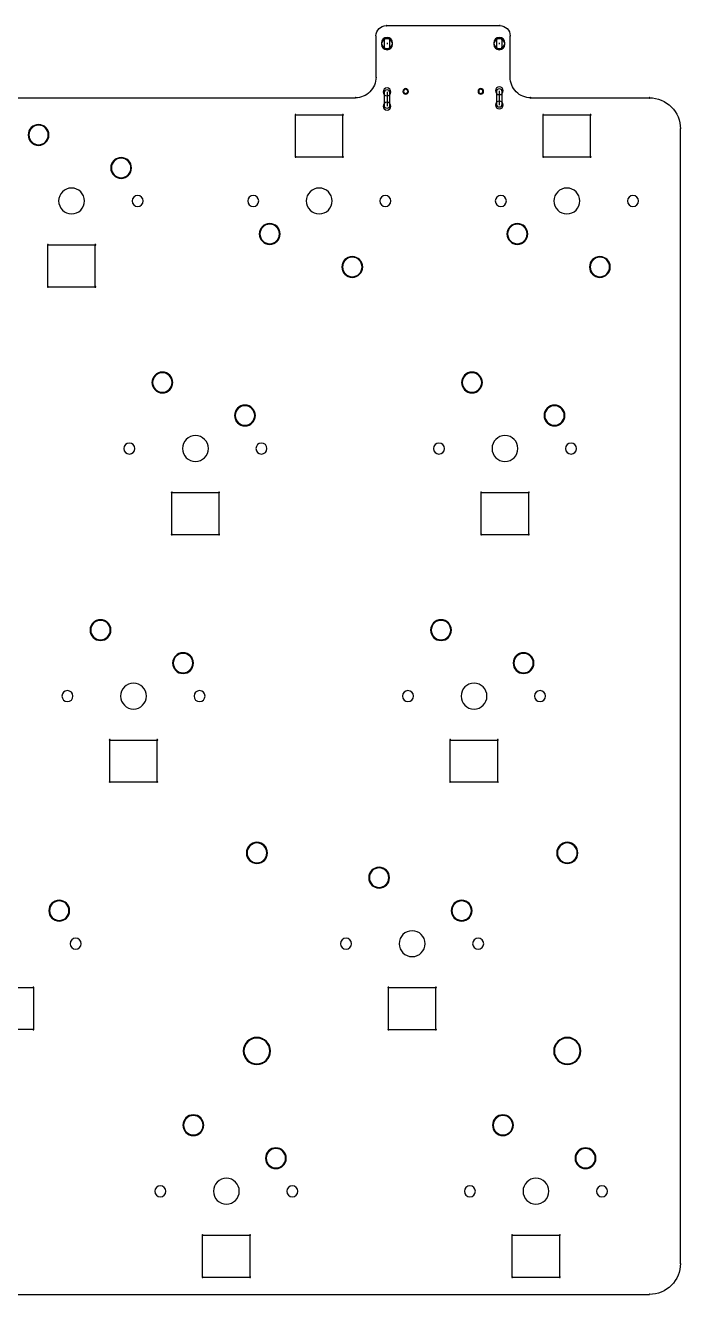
# Model space of a CAD drawing. Header units: millimetres. Extents: x 590 to 893, y 793 to 891.
# Drawn here: x 842.7 to 893.1, y 793.4 to 891.1 of the extents above; entities that cross this region are included whole.
import ezdxf

# ---------------------------------------------------------------- set-up
doc = ezdxf.new("R2010")
doc.units = ezdxf.units.MM
doc.layers.get('0').update_dxf_attribs({"linetype": 'CONTINUOUS'})

msp = doc.modelspace()

# ---------------------------------------------------------------- linework, layer by layer
for p, q in [((870.429, 891.096), (879.161, 891.096)), ((869.636, 887.127), (869.636, 890.302)), ((870.482, 889.763), (870.482, 889.663)), ((879.118, 889.763), (879.118, 889.663)), ((879.954, 887.127), (879.954, 890.302)), ((870.482, 885.993), (870.482, 884.893)), ((879.12, 886.083), (879.12, 884.983)), ((747.795, 885.539), (868.048, 885.539)), ((881.542, 885.539), (890.67, 885.539)), ((863.444, 884.224), (867.096, 884.224)), ((863.444, 880.998), (863.444, 884.224)), ((867.096, 880.998), (867.096, 884.224)), ((882.494, 880.998), (882.494, 884.224)), ((882.494, 884.224), (886.146, 884.224)), ((886.146, 880.998), (886.146, 884.224)), ((893.051, 795.845), (893.051, 883.158)), ((863.444, 880.998), (867.096, 880.998)), ((882.494, 880.998), (886.146, 880.998)), ((844.394, 874.224), (848.046, 874.224)), ((844.394, 870.998), (844.394, 874.224)), ((848.046, 870.998), (848.046, 874.224)), ((844.394, 870.998), (848.046, 870.998)), ((853.919, 855.174), (857.571, 855.174)), ((853.919, 851.948), (853.919, 855.174)), ((857.571, 851.948), (857.571, 855.174)), ((877.731, 851.948), (877.731, 855.174)), ((877.731, 855.174), (881.384, 855.174)), ((881.384, 851.948), (881.384, 855.174)), ((853.919, 851.948), (857.571, 851.948)), ((877.731, 851.948), (881.384, 851.948)), ((849.156, 836.124), (852.809, 836.124)), ((849.156, 832.898), (849.156, 836.124)), ((852.809, 832.898), (852.809, 836.124)), ((875.35, 832.898), (875.35, 836.124)), ((875.35, 836.124), (879.003, 836.124)), ((879.003, 832.898), (879.003, 836.124)), ((849.156, 832.898), (852.809, 832.898)), ((875.35, 832.898), (879.003, 832.898)), ((870.588, 813.848), (870.588, 817.074)), ((870.588, 817.074), (874.24, 817.074)), ((874.24, 813.848), (874.24, 817.074)), ((870.588, 813.848), (874.24, 813.848)), ((856.3, 794.798), (856.3, 798.024)), ((856.3, 798.024), (859.953, 798.024)), ((859.953, 794.798), (859.953, 798.024)), ((880.113, 798.024), (883.765, 798.024)), ((880.113, 794.798), (880.113, 798.024)), ((883.765, 794.798), (883.765, 798.024)), ((856.3, 794.798), (859.953, 794.798)), ((880.113, 794.798), (883.765, 794.798)), ((592.219, 793.464), (890.67, 793.464))]:
    msp.add_line(p, q)
for points in [[(870.257, 889.488, 1), (870.707, 889.488), (870.707, 889.938, 1), (870.257, 889.938)], [(879.343, 889.938, 1), (878.893, 889.938), (878.893, 889.488, 1), (879.343, 889.488)], [(870.257, 884.968, 1), (870.707, 884.968), (870.707, 885.918, 1), (870.257, 885.918)], [(878.895, 886.008), (878.895, 885.058, 1), (879.345, 885.058), (879.345, 886.008, 1)]]:
    msp.add_lwpolyline(points, format="xyb", close=True)
msp.add_lwpolyline([(843.284, 817.074), (843.284, 813.848), (839.631, 813.848), (839.631, 817.074)], close=True)
at = {"extrusion": (0, 0, -1)}
for centre, radius, start, end in [((-870.429, 890.302), 0.794, 0.00002, 89.99998), ((-879.161, 890.302), 0.794, 90.00002, 179.99998), ((-868.048, 887.127), 1.588, 180, 270.00009), ((-881.542, 887.127), 1.588, 269.99991, 360), ((-890.67, 883.158), 2.381, 89.99995, 179.99999), ((-890.67, 795.845), 2.381, 180.00001, 270.00005)]:
    msp.add_arc(centre, radius, start, end, dxfattribs=at)
for centre, radius, start, end in [((870.429, 891.096), 0.0159, 0, 180), ((870.429, 891.096), 0.0159, 0, 180), ((870.429, 891.096), 0.0159, -180, 0), ((870.429, 891.096), 0.0159, -180, 0), ((879.161, 891.096), 0.0159, 0, 180), ((879.161, 891.096), 0.0159, 0, 180), ((879.161, 891.096), 0.0159, -180, 0), ((879.161, 891.096), 0.0159, -180, 0), ((869.636, 890.302), 0.0159, 0, 180), ((869.636, 890.302), 0.0159, 0, 180), ((869.636, 890.302), 0.0159, -180, 0), ((869.636, 890.302), 0.0159, -180, 0), ((870.482, 889.763), 0.426, 0, 180), ((870.482, 889.663), 0.426, 0, 180), ((870.482, 889.763), 0.426, -180, 0), ((879.118, 889.763), 0.426, 0, 180), ((879.118, 889.663), 0.426, 0, 180), ((879.118, 889.763), 0.426, -180, 0), ((879.954, 890.302), 0.0159, 0, 180), ((879.954, 890.302), 0.0159, 0, 180), ((879.954, 890.302), 0.0159, -180, 0), ((879.954, 890.302), 0.0159, -180, 0), ((870.482, 889.663), 0.426, -180, 0), ((879.118, 889.663), 0.426, -180, 0), ((869.636, 887.127), 0.0159, 0, 180), ((869.636, 887.127), 0.0159, 0, 180), ((869.636, 887.127), 0.0159, 180, 360), ((869.636, 887.127), 0.0159, 180, 360), ((879.954, 887.127), 0.0159, 0, 180), ((879.954, 887.127), 0.0159, 0, 180), ((879.954, 887.127), 0.0159, -180, 0), ((879.954, 887.127), 0.0159, -180, 0), ((870.482, 885.993), 0.301, 0, 180), ((870.482, 885.993), 0.301, -180, 0), ((871.916, 886.033), 0.213, 0, 180), ((871.916, 886.033), 0.213, -180, 0), ((871.916, 886.033), 0.162, 0, 180), ((871.916, 886.033), 0.162, -180, 0), ((877.696, 886.033), 0.213, 0, 180), ((877.696, 886.033), 0.213, -180, 0), ((877.696, 886.033), 0.162, 0, 180), ((877.696, 886.033), 0.162, -180, 0), ((879.12, 886.083), 0.301, 0, 180), ((879.12, 886.083), 0.301, -180, 0), ((868.048, 885.539), 0.0159, 0, 180), ((868.048, 885.539), 0.0159, 0, 180), ((868.048, 885.539), 0.0159, -180, 0), ((868.048, 885.539), 0.0159, -180, 0), ((870.482, 884.893), 0.301, 0, 180), ((870.482, 884.893), 0.301, -180, 0), ((879.12, 884.983), 0.301, 0, 180), ((879.12, 884.983), 0.301, -180, 0), ((881.542, 885.539), 0.0222, 0, 180), ((881.542, 885.539), 0.0222, -180, 0), ((881.542, 885.539), 0.0159, 0, 180), ((881.542, 885.539), 0.0159, 180, 360), ((890.67, 885.539), 0.0222, 0, 180), ((890.67, 885.539), 0.0222, 180, 360), ((890.67, 885.539), 0.0159, 0, 180), ((890.67, 885.539), 0.0159, -180, 0), ((863.444, 884.224), 0.0375, 0, 180), ((863.444, 884.224), 0.0375, 0, 180), ((863.444, 884.224), 0.0375, -180, 0), ((863.444, 884.224), 0.0375, -180, 0), ((867.096, 884.224), 0.0375, 0, 180), ((867.096, 884.224), 0.0375, 0, 180), ((867.096, 884.224), 0.0375, -180, 0), ((867.096, 884.224), 0.0375, -180, 0), ((882.494, 884.224), 0.0375, 0, 180), ((882.494, 884.224), 0.0375, 0, 180), ((882.494, 884.224), 0.0375, -180, 0), ((882.494, 884.224), 0.0375, -180, 0), ((886.146, 884.224), 0.0375, 0, 180), ((886.146, 884.224), 0.0375, 0, 180), ((886.146, 884.224), 0.0375, -180, 0), ((886.146, 884.224), 0.0375, -180, 0), ((843.68, 882.682), 0.801, 0, 180), ((843.68, 882.682), 0.75, 0, 180), ((893.051, 883.158), 0.0159, 0, 180), ((893.051, 883.158), 0.0159, 0, 180), ((893.051, 883.158), 0.0159, -180, 0), ((893.051, 883.158), 0.0159, -180, 0), ((843.68, 882.682), 0.801, -180, 0), ((843.68, 882.682), 0.75, -180, 0), ((850.03, 880.142), 0.801, 0, 180), ((863.444, 880.998), 0.0375, 0, 180), ((863.444, 880.998), 0.0375, 0, 180), ((863.444, 880.998), 0.0375, -180, 0), ((863.444, 880.998), 0.0375, -180, 0), ((867.096, 880.998), 0.0375, 0, 180), ((867.096, 880.998), 0.0375, 0, 180), ((867.096, 880.998), 0.0375, -180, 0), ((867.096, 880.998), 0.0375, -180, 0), ((882.494, 880.998), 0.0375, 0, 180), ((882.494, 880.998), 0.0375, 0, 180), ((882.494, 880.998), 0.0375, -180, 0), ((882.494, 880.998), 0.0375, -180, 0), ((886.146, 880.998), 0.0375, 0, 180), ((886.146, 880.998), 0.0375, 0, 180), ((886.146, 880.998), 0.0375, -180, 0), ((886.146, 880.998), 0.0375, -180, 0), ((850.03, 880.142), 0.801, -180, 0), ((850.03, 880.142), 0.75, 0, 180), ((850.03, 880.142), 0.75, -180, 0), ((846.22, 877.602), 0.995, 0, 180), ((846.22, 877.602), 0.995, 0, 180), ((851.3, 877.602), 0.425, 0, 180), ((851.3, 877.602), 0.425, 0, 180), ((860.19, 877.602), 0.425, 0, 180), ((860.19, 877.602), 0.425, 0, 180), ((865.27, 877.602), 0.995, 0, 180), ((865.27, 877.602), 0.995, 0, 180), ((870.35, 877.602), 0.425, 0, 180), ((870.35, 877.602), 0.425, 0, 180), ((879.24, 877.602), 0.425, 0, 180), ((879.24, 877.602), 0.425, 0, 180), ((884.32, 877.602), 0.995, 0, 180), ((884.32, 877.602), 0.995, 0, 180), ((889.4, 877.602), 0.425, 0, 180), ((889.4, 877.602), 0.425, 0, 180), ((846.22, 877.602), 0.995, -180, 0), ((846.22, 877.602), 0.995, -180, 0), ((851.3, 877.602), 0.425, -180, 0), ((851.3, 877.602), 0.425, -180, 0), ((860.19, 877.602), 0.425, -180, 0), ((860.19, 877.602), 0.425, -180, 0), ((865.27, 877.602), 0.995, -180, 0), ((865.27, 877.602), 0.995, -180, 0), ((870.35, 877.602), 0.425, -180, 0), ((870.35, 877.602), 0.425, -180, 0), ((879.24, 877.602), 0.425, -180, 0), ((879.24, 877.602), 0.425, -180, 0), ((884.32, 877.602), 0.995, -180, 0), ((884.32, 877.602), 0.995, -180, 0), ((889.4, 877.602), 0.425, -180, 0), ((889.4, 877.602), 0.425, -180, 0), ((861.46, 875.062), 0.801, 0, 180), ((861.46, 875.062), 0.75, 0, 180), ((880.51, 875.062), 0.801, 0, 180), ((880.51, 875.062), 0.75, 0, 180), ((844.394, 874.224), 0.0375, 0, 180), ((844.394, 874.224), 0.0375, 0, 180), ((844.394, 874.224), 0.0375, -180, 0), ((844.394, 874.224), 0.0375, -180, 0), ((848.046, 874.224), 0.0375, 0, 180), ((848.046, 874.224), 0.0375, 0, 180), ((848.046, 874.224), 0.0375, -180, 0), ((848.046, 874.224), 0.0375, -180, 0), ((861.46, 875.062), 0.801, -180, 0), ((861.46, 875.062), 0.75, -180, 0), ((880.51, 875.062), 0.801, -180, 0), ((880.51, 875.062), 0.75, -180, 0), ((867.81, 872.522), 0.801, 0, 180), ((867.81, 872.522), 0.75, 0, 180), ((886.86, 872.522), 0.801, 0, 180), ((886.86, 872.522), 0.75, 0, 180), ((867.81, 872.522), 0.801, -180, 0), ((867.81, 872.522), 0.75, -180, 0), ((886.86, 872.522), 0.801, -180, 0), ((886.86, 872.522), 0.75, -180, 0), ((844.394, 870.998), 0.0375, 0, 180), ((844.394, 870.998), 0.0375, 0, 180), ((844.394, 870.998), 0.0375, -180, 0), ((844.394, 870.998), 0.0375, -180, 0), ((848.046, 870.998), 0.0375, 0, 180), ((848.046, 870.998), 0.0375, 0, 180), ((848.046, 870.998), 0.0375, -180, 0), ((848.046, 870.998), 0.0375, -180, 0), ((853.205, 863.632), 0.801, 0, 180), ((853.205, 863.632), 0.75, 0, 180), ((877.018, 863.632), 0.801, 0, 180), ((877.018, 863.632), 0.75, 0, 180), ((853.205, 863.632), 0.801, -180, 0), ((853.205, 863.632), 0.75, -180, 0), ((877.018, 863.632), 0.801, -180, 0), ((877.018, 863.632), 0.75, -180, 0), ((859.555, 861.092), 0.801, 0, 180), ((859.555, 861.092), 0.75, 0, 180), ((883.368, 861.092), 0.801, 0, 180), ((883.368, 861.092), 0.75, 0, 180), ((859.555, 861.092), 0.801, -180, 0), ((859.555, 861.092), 0.75, -180, 0), ((883.368, 861.092), 0.801, -180, 0), ((883.368, 861.092), 0.75, -180, 0), ((855.745, 858.552), 0.995, 0, 180), ((855.745, 858.552), 0.995, 0, 180), ((879.558, 858.552), 0.995, 0, 180), ((879.558, 858.552), 0.995, 0, 180), ((850.665, 858.552), 0.425, 0, 180), ((850.665, 858.552), 0.425, 0, 180), ((850.665, 858.552), 0.425, -180, 0), ((850.665, 858.552), 0.425, -180, 0), ((855.745, 858.552), 0.995, -180, 0), ((855.745, 858.552), 0.995, -180, 0), ((860.825, 858.552), 0.425, 0, 180), ((860.825, 858.552), 0.425, 0, 180), ((860.825, 858.552), 0.425, -180, 0), ((860.825, 858.552), 0.425, -180, 0), ((874.478, 858.552), 0.425, 0, 180), ((874.478, 858.552), 0.425, 0, 180), ((874.478, 858.552), 0.425, -180, 0), ((874.478, 858.552), 0.425, -180, 0), ((879.558, 858.552), 0.995, -180, 0), ((879.558, 858.552), 0.995, -180, 0), ((884.638, 858.552), 0.425, 0, 180), ((884.638, 858.552), 0.425, 0, 180), ((884.638, 858.552), 0.425, -180, 0), ((884.638, 858.552), 0.425, -180, 0), ((853.919, 855.174), 0.0375, 0, 180), ((853.919, 855.174), 0.0375, 0, 180), ((853.919, 855.174), 0.0375, -180, 0), ((853.919, 855.174), 0.0375, -180, 0), ((857.571, 855.174), 0.0375, 0, 180), ((857.571, 855.174), 0.0375, 0, 180), ((857.571, 855.174), 0.0375, -180, 0), ((857.571, 855.174), 0.0375, -180, 0), ((877.731, 855.174), 0.0375, 0, 180), ((877.731, 855.174), 0.0375, 0, 180), ((877.731, 855.174), 0.0375, -180, 0), ((877.731, 855.174), 0.0375, -180, 0), ((881.384, 855.174), 0.0375, 0, 180), ((881.384, 855.174), 0.0375, 0, 180), ((881.384, 855.174), 0.0375, -180, 0), ((881.384, 855.174), 0.0375, -180, 0), ((853.919, 851.948), 0.0375, 0, 180), ((853.919, 851.948), 0.0375, 0, 180), ((853.919, 851.948), 0.0375, -180, 0), ((853.919, 851.948), 0.0375, -180, 0), ((857.571, 851.948), 0.0375, 0, 180), ((857.571, 851.948), 0.0375, 0, 180), ((857.571, 851.948), 0.0375, -180, 0), ((857.571, 851.948), 0.0375, -180, 0), ((877.731, 851.948), 0.0375, 0, 180), ((877.731, 851.948), 0.0375, 0, 180), ((877.731, 851.948), 0.0375, -180, 0), ((877.731, 851.948), 0.0375, -180, 0), ((881.384, 851.948), 0.0375, 0, 180), ((881.384, 851.948), 0.0375, 0, 180), ((881.384, 851.948), 0.0375, -180, 0), ((881.384, 851.948), 0.0375, -180, 0), ((848.443, 844.582), 0.801, 0, 180), ((848.443, 844.582), 0.75, 0, 180), ((874.636, 844.582), 0.801, 0, 180), ((874.636, 844.582), 0.75, 0, 180), ((848.443, 844.582), 0.801, -180, 0), ((848.443, 844.582), 0.75, -180, 0), ((874.636, 844.582), 0.801, -180, 0), ((874.636, 844.582), 0.75, -180, 0), ((854.793, 842.042), 0.801, 0, 180), ((880.986, 842.042), 0.801, 0, 180), ((854.793, 842.042), 0.801, -180, 0), ((854.793, 842.042), 0.75, 0, 180), ((854.793, 842.042), 0.75, -180, 0), ((880.986, 842.042), 0.801, -180, 0), ((880.986, 842.042), 0.75, 0, 180), ((880.986, 842.042), 0.75, -180, 0), ((845.903, 839.502), 0.425, 0, 180), ((845.903, 839.502), 0.425, 0, 180), ((850.983, 839.502), 0.995, 0, 180), ((850.983, 839.502), 0.995, 0, 180), ((856.063, 839.502), 0.425, 0, 180), ((856.063, 839.502), 0.425, 0, 180), ((872.096, 839.502), 0.425, 0, 180), ((872.096, 839.502), 0.425, 0, 180), ((877.176, 839.502), 0.995, 0, 180), ((877.176, 839.502), 0.995, 0, 180), ((882.256, 839.502), 0.425, 0, 180), ((882.256, 839.502), 0.425, 0, 180), ((845.903, 839.502), 0.425, -180, 0), ((845.903, 839.502), 0.425, -180, 0), ((850.983, 839.502), 0.995, -180, 0), ((850.983, 839.502), 0.995, -180, 0), ((856.063, 839.502), 0.425, -180, 0), ((856.063, 839.502), 0.425, -180, 0), ((872.096, 839.502), 0.425, -180, 0), ((872.096, 839.502), 0.425, -180, 0), ((877.176, 839.502), 0.995, -180, 0), ((877.176, 839.502), 0.995, -180, 0), ((882.256, 839.502), 0.425, -180, 0), ((882.256, 839.502), 0.425, -180, 0), ((849.156, 836.124), 0.0375, 0, 180), ((849.156, 836.124), 0.0375, 0, 180), ((849.156, 836.124), 0.0375, -180, 0), ((849.156, 836.124), 0.0375, -180, 0), ((852.809, 836.124), 0.0375, 0, 180), ((852.809, 836.124), 0.0375, 0, 180), ((852.809, 836.124), 0.0375, -180, 0), ((852.809, 836.124), 0.0375, -180, 0), ((875.35, 836.124), 0.0375, 0, 180), ((875.35, 836.124), 0.0375, 0, 180), ((875.35, 836.124), 0.0375, -180, 0), ((875.35, 836.124), 0.0375, -180, 0), ((879.003, 836.124), 0.0375, 0, 180), ((879.003, 836.124), 0.0375, 0, 180), ((879.003, 836.124), 0.0375, -180, 0), ((879.003, 836.124), 0.0375, -180, 0), ((849.156, 832.898), 0.0375, 0, 180), ((849.156, 832.898), 0.0375, 0, 180), ((849.156, 832.898), 0.0375, -180, 0), ((849.156, 832.898), 0.0375, -180, 0), ((852.809, 832.898), 0.0375, 0, 180), ((852.809, 832.898), 0.0375, 0, 180), ((852.809, 832.898), 0.0375, -180, 0), ((852.809, 832.898), 0.0375, -180, 0), ((875.35, 832.898), 0.0375, 0, 180), ((875.35, 832.898), 0.0375, 0, 180), ((875.35, 832.898), 0.0375, -180, 0), ((875.35, 832.898), 0.0375, -180, 0), ((879.003, 832.898), 0.0375, 0, 180), ((879.003, 832.898), 0.0375, 0, 180), ((879.003, 832.898), 0.0375, -180, 0), ((879.003, 832.898), 0.0375, -180, 0), ((860.476, 827.437), 0.813, 0, 180), ((860.476, 827.437), 0.762, 0, 180), ((884.352, 827.437), 0.813, 0, 180), ((884.352, 827.437), 0.762, 0, 180), ((860.476, 827.437), 0.813, -180, 0), ((860.476, 827.437), 0.762, -180, 0), ((884.352, 827.437), 0.813, -180, 0), ((884.352, 827.437), 0.762, -180, 0), ((869.874, 825.532), 0.801, 0, 180), ((869.874, 825.532), 0.75, 0, 180), ((869.874, 825.532), 0.801, -180, 0), ((869.874, 825.532), 0.75, -180, 0), ((845.268, 822.992), 0.801, 0, 180), ((845.268, 822.992), 0.75, 0, 180), ((876.224, 822.992), 0.801, 0, 180), ((876.224, 822.992), 0.75, 0, 180), ((845.268, 822.992), 0.801, -180, 0), ((845.268, 822.992), 0.75, -180, 0), ((876.224, 822.992), 0.801, -180, 0), ((876.224, 822.992), 0.75, -180, 0), ((872.414, 820.452), 0.995, 0, 180), ((872.414, 820.452), 0.995, 0, 180), ((846.538, 820.452), 0.425, 0, 180), ((846.538, 820.452), 0.425, 0, 180), ((846.538, 820.452), 0.425, -180, 0), ((846.538, 820.452), 0.425, -180, 0), ((867.334, 820.452), 0.425, 0, 180), ((867.334, 820.452), 0.425, 0, 180), ((867.334, 820.452), 0.425, -180, 0), ((867.334, 820.452), 0.425, -180, 0), ((872.414, 820.452), 0.995, -180, 0), ((872.414, 820.452), 0.995, -180, 0), ((877.494, 820.452), 0.425, 0, 180), ((877.494, 820.452), 0.425, 0, 180), ((877.494, 820.452), 0.425, -180, 0), ((877.494, 820.452), 0.425, -180, 0), ((843.284, 817.074), 0.0375, 0, 180), ((843.284, 817.074), 0.0375, 0, 180), ((843.284, 817.074), 0.0375, -180, 0), ((843.284, 817.074), 0.0375, -180, 0), ((870.588, 817.074), 0.0375, 0, 180), ((870.588, 817.074), 0.0375, 0, 180), ((870.588, 817.074), 0.0375, -180, 0), ((870.588, 817.074), 0.0375, -180, 0), ((874.24, 817.074), 0.0375, 0, 180), ((874.24, 817.074), 0.0375, 0, 180), ((874.24, 817.074), 0.0375, -180, 0), ((874.24, 817.074), 0.0375, -180, 0), ((843.284, 813.848), 0.0375, 0, 180), ((843.284, 813.848), 0.0375, 0, 180), ((843.284, 813.848), 0.0375, -180, 0), ((843.284, 813.848), 0.0375, -180, 0), ((870.588, 813.848), 0.0375, 0, 180), ((870.588, 813.848), 0.0375, 0, 180), ((870.588, 813.848), 0.0375, -180, 0), ((870.588, 813.848), 0.0375, -180, 0), ((874.24, 813.848), 0.0375, 0, 180), ((874.24, 813.848), 0.0375, 0, 180), ((874.24, 813.848), 0.0375, -180, 0), ((874.24, 813.848), 0.0375, -180, 0), ((860.476, 812.197), 1.046, 0, 180), ((860.476, 812.197), 0.995, 0, 180), ((884.352, 812.197), 1.046, 0, 180), ((884.352, 812.197), 0.995, 0, 180), ((860.476, 812.197), 1.046, -180, 0), ((860.476, 812.197), 0.995, -180, 0), ((884.352, 812.197), 1.046, -180, 0), ((884.352, 812.197), 0.995, -180, 0), ((855.586, 806.482), 0.801, 0, 180), ((855.586, 806.482), 0.75, 0, 180), ((879.399, 806.482), 0.801, 0, 180), ((879.399, 806.482), 0.75, 0, 180), ((855.586, 806.482), 0.801, -180, 0), ((855.586, 806.482), 0.75, -180, 0), ((879.399, 806.482), 0.801, -180, 0), ((879.399, 806.482), 0.75, -180, 0), ((861.936, 803.942), 0.801, 0, 180), ((861.936, 803.942), 0.801, -180, 0), ((861.936, 803.942), 0.75, 0, 180), ((861.936, 803.942), 0.75, -180, 0), ((885.749, 803.942), 0.801, 0, 180), ((885.749, 803.942), 0.801, -180, 0), ((885.749, 803.942), 0.75, 0, 180), ((885.749, 803.942), 0.75, -180, 0), ((853.046, 801.402), 0.425, 0, 180), ((853.046, 801.402), 0.425, 0, 180), ((858.126, 801.402), 0.995, 0, 180), ((858.126, 801.402), 0.995, 0, 180), ((863.206, 801.402), 0.425, 0, 180), ((863.206, 801.402), 0.425, 0, 180), ((876.859, 801.402), 0.425, 0, 180), ((876.859, 801.402), 0.425, 0, 180), ((881.939, 801.402), 0.995, 0, 180), ((881.939, 801.402), 0.995, 0, 180), ((887.019, 801.402), 0.425, 0, 180), ((887.019, 801.402), 0.425, 0, 180), ((853.046, 801.402), 0.425, -180, 0), ((853.046, 801.402), 0.425, -180, 0), ((858.126, 801.402), 0.995, -180, 0), ((858.126, 801.402), 0.995, -180, 0), ((863.206, 801.402), 0.425, -180, 0), ((863.206, 801.402), 0.425, -180, 0), ((876.859, 801.402), 0.425, -180, 0), ((876.859, 801.402), 0.425, -180, 0), ((881.939, 801.402), 0.995, -180, 0), ((881.939, 801.402), 0.995, -180, 0), ((887.019, 801.402), 0.425, -180, 0), ((887.019, 801.402), 0.425, -180, 0), ((856.3, 798.024), 0.0375, 0, 180), ((856.3, 798.024), 0.0375, 0, 180), ((856.3, 798.024), 0.0375, -180, 0), ((856.3, 798.024), 0.0375, -180, 0), ((859.953, 798.024), 0.0375, 0, 180), ((859.953, 798.024), 0.0375, 0, 180), ((859.953, 798.024), 0.0375, -180, 0), ((859.953, 798.024), 0.0375, -180, 0), ((880.113, 798.024), 0.0375, 0, 180), ((880.113, 798.024), 0.0375, 0, 180), ((880.113, 798.024), 0.0375, -180, 0), ((880.113, 798.024), 0.0375, -180, 0), ((883.765, 798.024), 0.0375, 0, 180), ((883.765, 798.024), 0.0375, 0, 180), ((883.765, 798.024), 0.0375, -180, 0), ((883.765, 798.024), 0.0375, -180, 0), ((893.051, 795.845), 0.0159, 0, 180), ((893.051, 795.845), 0.0159, 0, 180), ((893.051, 795.845), 0.0159, -180, 0), ((893.051, 795.845), 0.0159, -180, 0), ((856.3, 794.798), 0.0375, 0, 180), ((856.3, 794.798), 0.0375, 0, 180), ((856.3, 794.798), 0.0375, -180, 0), ((856.3, 794.798), 0.0375, -180, 0), ((859.953, 794.798), 0.0375, 0, 180), ((859.953, 794.798), 0.0375, 0, 180), ((859.953, 794.798), 0.0375, -180, 0), ((859.953, 794.798), 0.0375, -180, 0), ((880.113, 794.798), 0.0375, 0, 180), ((880.113, 794.798), 0.0375, 0, 180), ((880.113, 794.798), 0.0375, -180, 0), ((880.113, 794.798), 0.0375, -180, 0), ((883.765, 794.798), 0.0375, 0, 180), ((883.765, 794.798), 0.0375, 0, 180), ((883.765, 794.798), 0.0375, -180, 0), ((883.765, 794.798), 0.0375, -180, 0), ((890.67, 793.464), 0.0159, 0, 180), ((890.67, 793.464), 0.0159, 0, 180), ((890.67, 793.464), 0.0159, -180, 0), ((890.67, 793.464), 0.0159, -180, 0)]:
    msp.add_arc(centre, radius, start, end)

doc.saveas('drawing.dxf')
